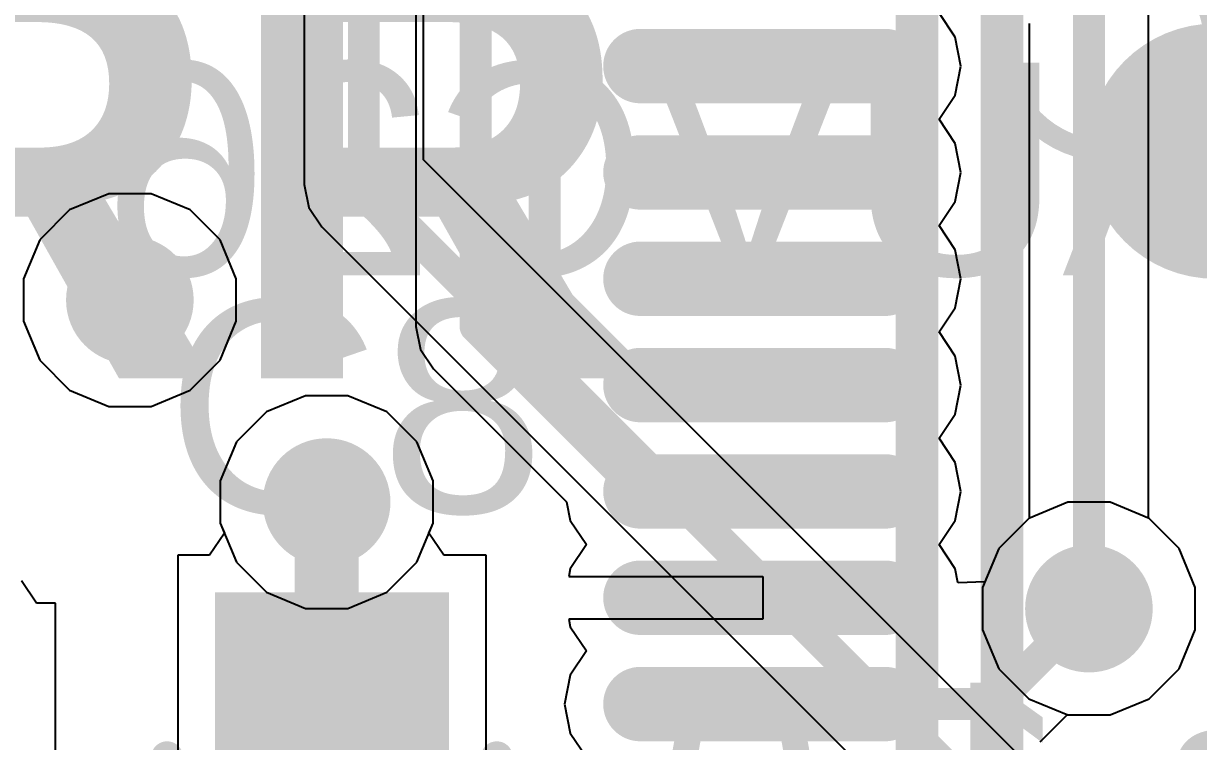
# Model space of a CAD drawing. Header units: inches. Extents: x -1.9 to 51.5, y -1.6 to 35.1.
# Drawn here: x 5.5 to 11.02, y 20.92 to 24.3 of the extents above; entities that cross this region are included whole.
import ezdxf

# ---------------------------------------------------------------- set-up
doc = ezdxf.new("R2010")
doc.units = ezdxf.units.IN
for name, color, linetype in [('Bottom Layer', 76, 'Continuous'), ('Bottom Layer 1', 5, 'Continuous'), ('Bottom Overlay', 54, 'Continuous'), ('Mechanical 10', 56, 'Continuous'), ('Mechanical 13', 56, 'Continuous'), ('Top Layer', 16, 'Continuous'), ('Top Layer 1', 1, 'Continuous'), ('Top Overlay', 2, 'Continuous'), ('Top Paste', 8, 'Continuous'), ('Top Solder', 216, 'Continuous'), ('Via Holes', 16, 'Continuous')]:
    doc.layers.add(name, color=color, linetype=linetype)
doc.styles.add('Arial', font='', dxfattribs={"height": 0.2})
doc.styles.add('Century Gothic_Bold', font='', dxfattribs={"height": 0.2})
doc.styles.get('Arial').set_extended_font_data('Arial')
doc.styles.get('Century Gothic_Bold').set_extended_font_data('Century Gothic', bold=True)

# ---------------------------------------------------------------- blocks, each defined once
blk = doc.blocks.new('LQFP100_173')
at = {"layer": 'Top Layer 1'}
h = blk.add_hatch(color=1, dxfattribs=at)
edge = h.paths.add_edge_path()
edge.add_arc((-7.15000094, 6.000000699999999), 0.1499997, 270, 450)
edge.add_line((-7.15000094, 6.1500004), (-8.300001179999999, 6.1500004))
edge.add_arc((-8.300001179999999, 6.000000699999999), 0.1499997, 90, 270)
edge.add_line((-8.300001179999999, 5.850000999999999), (-7.15000094, 5.850000999999999))
h = blk.add_hatch(color=1, dxfattribs=at)
edge = h.paths.add_edge_path()
edge.add_arc((-7.15000094, 5.500001699999999), 0.1499997, 270, 450)
edge.add_line((-7.15000094, 5.6500014), (-8.300001179999999, 5.6500014))
edge.add_arc((-8.300001179999999, 5.500001699999999), 0.1499997, 90, 270)
edge.add_line((-8.300001179999999, 5.350001999999999), (-7.15000094, 5.350001999999999))
h = blk.add_hatch(color=1, dxfattribs=at)
edge = h.paths.add_edge_path()
edge.add_arc((-7.15000094, 5.00000016), 0.1499997, 270, 450)
edge.add_line((-7.15000094, 5.14999986), (-8.300001179999999, 5.14999986))
edge.add_arc((-8.300001179999999, 5.00000016), 0.1499997, 90, 270)
edge.add_line((-8.300001179999999, 4.85000046), (-7.15000094, 4.85000046))
h = blk.add_hatch(color=1, dxfattribs=at)
edge = h.paths.add_edge_path()
edge.add_arc((-7.15000094, 4.50000116), 0.1499997, 270, 450)
edge.add_line((-7.15000094, 4.65000086), (-8.300001179999999, 4.65000086))
edge.add_arc((-8.300001179999999, 4.50000116), 0.1499997, 90, 270)
edge.add_line((-8.300001179999999, 4.35000146), (-7.15000094, 4.35000146))
h = blk.add_hatch(color=1, dxfattribs=at)
edge = h.paths.add_edge_path()
edge.add_arc((-7.15000094, 4.000002159999999), 0.1499997, 270, 450)
edge.add_line((-7.15000094, 4.15000186), (-8.300001179999999, 4.15000186))
edge.add_arc((-8.300001179999999, 4.000002159999999), 0.1499997, 90, 270)
edge.add_line((-8.300001179999999, 3.850002459999999), (-7.15000094, 3.850002459999999))
h = blk.add_hatch(color=1, dxfattribs=at)
edge = h.paths.add_edge_path()
edge.add_arc((-7.15000094, 3.50000062), 0.1499997, 270, 450)
edge.add_line((-7.15000094, 3.65000032), (-8.300001179999999, 3.65000032))
edge.add_arc((-8.300001179999999, 3.50000062), 0.1499997, 90, 270)
edge.add_line((-8.300001179999999, 3.35000092), (-7.15000094, 3.35000092))
h = blk.add_hatch(color=1, dxfattribs=at)
edge = h.paths.add_edge_path()
edge.add_arc((-7.15000094, 3.00000162), 0.1499997, 270, 450)
edge.add_line((-7.15000094, 3.15000132), (-8.300001179999999, 3.15000132))
edge.add_arc((-8.300001179999999, 3.00000162), 0.1499997, 90, 270)
edge.add_line((-8.300001179999999, 2.85000192), (-7.15000094, 2.85000192))
at = {"layer": 'Top Paste'}
h = blk.add_hatch(color=8, dxfattribs=at)
edge = h.paths.add_edge_path()
edge.add_arc((-7.15000094, 6.000000699999999), 0.1499997, 270, 450)
edge.add_line((-7.15000094, 6.1500004), (-8.300001179999999, 6.1500004))
edge.add_arc((-8.300001179999999, 6.000000699999999), 0.1499997, 90, 270)
edge.add_line((-8.300001179999999, 5.850000999999999), (-7.15000094, 5.850000999999999))
h = blk.add_hatch(color=8, dxfattribs=at)
edge = h.paths.add_edge_path()
edge.add_arc((-7.15000094, 5.500001699999999), 0.1499997, 270, 450)
edge.add_line((-7.15000094, 5.6500014), (-8.300001179999999, 5.6500014))
edge.add_arc((-8.300001179999999, 5.500001699999999), 0.1499997, 90, 270)
edge.add_line((-8.300001179999999, 5.350001999999999), (-7.15000094, 5.350001999999999))
h = blk.add_hatch(color=8, dxfattribs=at)
edge = h.paths.add_edge_path()
edge.add_arc((-7.15000094, 5.00000016), 0.1499997, 270, 450)
edge.add_line((-7.15000094, 5.14999986), (-8.300001179999999, 5.14999986))
edge.add_arc((-8.300001179999999, 5.00000016), 0.1499997, 90, 270)
edge.add_line((-8.300001179999999, 4.85000046), (-7.15000094, 4.85000046))
h = blk.add_hatch(color=8, dxfattribs=at)
edge = h.paths.add_edge_path()
edge.add_arc((-7.15000094, 4.50000116), 0.1499997, 270, 450)
edge.add_line((-7.15000094, 4.65000086), (-8.300001179999999, 4.65000086))
edge.add_arc((-8.300001179999999, 4.50000116), 0.1499997, 90, 270)
edge.add_line((-8.300001179999999, 4.35000146), (-7.15000094, 4.35000146))
h = blk.add_hatch(color=8, dxfattribs=at)
edge = h.paths.add_edge_path()
edge.add_arc((-7.15000094, 4.000002159999999), 0.1499997, 270, 450)
edge.add_line((-7.15000094, 4.15000186), (-8.300001179999999, 4.15000186))
edge.add_arc((-8.300001179999999, 4.000002159999999), 0.1499997, 90, 270)
edge.add_line((-8.300001179999999, 3.850002459999999), (-7.15000094, 3.850002459999999))
h = blk.add_hatch(color=8, dxfattribs=at)
edge = h.paths.add_edge_path()
edge.add_arc((-7.15000094, 3.50000062), 0.1499997, 270, 450)
edge.add_line((-7.15000094, 3.65000032), (-8.300001179999999, 3.65000032))
edge.add_arc((-8.300001179999999, 3.50000062), 0.1499997, 90, 270)
edge.add_line((-8.300001179999999, 3.35000092), (-7.15000094, 3.35000092))
h = blk.add_hatch(color=8, dxfattribs=at)
edge = h.paths.add_edge_path()
edge.add_arc((-7.15000094, 3.00000162), 0.1499997, 270, 450)
edge.add_line((-7.15000094, 3.15000132), (-8.300001179999999, 3.15000132))
edge.add_arc((-8.300001179999999, 3.00000162), 0.1499997, 90, 270)
edge.add_line((-8.300001179999999, 2.85000192), (-7.15000094, 2.85000192))
at = {"layer": 'Top Solder'}
h = blk.add_hatch(color=216, dxfattribs=at)
edge = h.paths.add_edge_path()
edge.add_arc((-7.15000094, 6.000000699999999), 0.17500092, 270, 450)
edge.add_line((-7.15000094, 6.175001619999999), (-8.300001179999999, 6.175001619999999))
edge.add_arc((-8.300001179999999, 6.000000699999999), 0.17500092, 90, 270)
edge.add_line((-8.300001179999999, 5.82499978), (-7.15000094, 5.82499978))
h = blk.add_hatch(color=216, dxfattribs=at)
edge = h.paths.add_edge_path()
edge.add_arc((-7.15000094, 5.500001699999999), 0.17500092, 270, 450)
edge.add_line((-7.15000094, 5.675002619999999), (-8.300001179999999, 5.675002619999999))
edge.add_arc((-8.300001179999999, 5.500001699999999), 0.17500092, 90, 270)
edge.add_line((-8.300001179999999, 5.32500078), (-7.15000094, 5.32500078))
h = blk.add_hatch(color=216, dxfattribs=at)
edge = h.paths.add_edge_path()
edge.add_arc((-7.15000094, 5.00000016), 0.17500092, 270, 450)
edge.add_line((-7.15000094, 5.175001079999999), (-8.300001179999999, 5.175001079999999))
edge.add_arc((-8.300001179999999, 5.00000016), 0.17500092, 90, 270)
edge.add_line((-8.300001179999999, 4.82499924), (-7.15000094, 4.82499924))
h = blk.add_hatch(color=216, dxfattribs=at)
edge = h.paths.add_edge_path()
edge.add_arc((-7.15000094, 4.50000116), 0.17500092, 270, 450)
edge.add_line((-7.15000094, 4.67500208), (-8.300001179999999, 4.67500208))
edge.add_arc((-8.300001179999999, 4.50000116), 0.17500092, 90, 270)
edge.add_line((-8.300001179999999, 4.32500024), (-7.15000094, 4.32500024))
h = blk.add_hatch(color=216, dxfattribs=at)
edge = h.paths.add_edge_path()
edge.add_arc((-7.15000094, 4.000002159999999), 0.17500092, 270, 450)
edge.add_line((-7.15000094, 4.175003079999999), (-8.300001179999999, 4.175003079999999))
edge.add_arc((-8.300001179999999, 4.000002159999999), 0.17500092, 90, 270)
edge.add_line((-8.300001179999999, 3.825001239999999), (-7.15000094, 3.825001239999999))
h = blk.add_hatch(color=216, dxfattribs=at)
edge = h.paths.add_edge_path()
edge.add_arc((-7.15000094, 3.50000062), 0.17500092, 270, 450)
edge.add_line((-7.15000094, 3.67500154), (-8.300001179999999, 3.67500154))
edge.add_arc((-8.300001179999999, 3.50000062), 0.17500092, 90, 270)
edge.add_line((-8.300001179999999, 3.3249997), (-7.15000094, 3.3249997))
h = blk.add_hatch(color=216, dxfattribs=at)
edge = h.paths.add_edge_path()
edge.add_arc((-7.15000094, 3.00000162), 0.17500092, 270, 450)
edge.add_line((-7.15000094, 3.17500254), (-8.300001179999999, 3.17500254))
edge.add_arc((-8.300001179999999, 3.00000162), 0.17500092, 90, 270)
edge.add_line((-8.300001179999999, 2.8250007), (-7.15000094, 2.8250007))
at = {"layer": 'Mechanical 10'}
blk.add_lwpolyline([(-7.00000124, -6.9999987, 0.1999996, 0.1999996, 0), (-7.00000124, 7.00000124, 0.1999996, 0.1999996, 0)], format="xyseb", dxfattribs=at)
at = {"layer": 'Mechanical 13'}
for points in [[(-5.600001499999999, 6.100000499999999, 0.0999998, 0.0999998, 1), (-6.599999499999999, 6.100000499999999, 0.0999998, 0.0999998, 1)], [(-6.62499818, 6.100000499999999, 0.0499999, 0.0499999, 1), (-6.57500082, 6.100000499999999, 0.0499999, 0.0499999, 1)]]:
    blk.add_lwpolyline(points, format="xyseb", close=True, dxfattribs=at)
at = {"layer": 'Top Overlay'}
blk.add_lwpolyline([(-6.600002039999999, -6.599999499999999, 0.1999996, 0.1999996, 0), (-6.600002039999999, 6.600002039999999, 0.1999996, 0.1999996, 0)], format="xyseb", dxfattribs=at)
for points in [[(-5.300002099999999, 5.600001499999999, 0.5999987999999999, 0.5999987999999999, 1), (-5.900000899999999, 5.600001499999999, 0.5999987999999999, 0.5999987999999999, 1)], [(-6.0500006, 5.600001499999999, 0.2999994, 0.2999994, 1), (-5.7500012, 5.600001499999999, 0.2999994, 0.2999994, 1)]]:
    blk.add_lwpolyline(points, format="xyseb", close=True, dxfattribs=at)
blk = doc.blocks.new('0603C_185')
at = {"layer": 'Top Layer 1'}
for points in [[(-1.25000131, -0.52500022), (-1.25000131, 0.5250002199999999), (-0.3500005700000001, 0.52500022), (-0.3500005699999999, -0.5250002199999999)], [(0.34999803, -0.52500022), (0.3499980299999999, 0.5250002199999999), (1.24999877, 0.52500022), (1.24999877, -0.5250002199999999)]]:
    blk.add_hatch(color=1, dxfattribs=at).paths.add_polyline_path(points)
at = {"layer": 'Top Paste'}
for points in [[(-1.25000131, -0.52500022), (-1.25000131, 0.5250002199999999), (-0.3500005700000001, 0.52500022), (-0.3500005699999999, -0.5250002199999999)], [(0.34999803, -0.52500022), (0.3499980299999999, 0.5250002199999999), (1.24999877, 0.52500022), (1.24999877, -0.5250002199999999)]]:
    blk.add_hatch(color=8, dxfattribs=at).paths.add_polyline_path(points)
at = {"layer": 'Top Solder'}
for points in [[(-1.27500253, -0.5500014400000001), (-1.27500253, 0.55000144), (-0.3249993500000001, 0.5500014400000001), (-0.3249993499999999, -0.55000144)], [(0.3249968100000001, -0.5500014400000001), (0.3249968099999999, 0.55000144), (1.27499999, 0.5500014400000001), (1.27499999, -0.55000144)]]:
    blk.add_hatch(color=216, dxfattribs=at).paths.add_polyline_path(points)
at = {"layer": 'Top Overlay'}
for points in [[(0.499999, 0.77499972, 0.1499997, 0.1499997, 0), (-0.499999, 0.77499972, 0.1499997, 0.1499997, 0)], [(0, -0.4499991, 0.1499997, 0.1499997, 0), (0, 0.4499991, 0.1499997, 0.1499997, 0)], [(0.499999, -0.77499972, 0.1499997, 0.1499997, 0), (-0.499999, -0.77499972, 0.1499997, 0.1499997, 0)]]:
    blk.add_lwpolyline(points, format="xyseb", dxfattribs=at)
for points in [[(-0.53749956, 0.77499972, 0.07499858, 0.07499858, 1), (-0.46249844, 0.77499972, 0.07499858, 0.07499858, 1)], [(0.46249844, 0.77499972, 0.07499858, 0.07499858, 1), (0.53749956, 0.77499972, 0.07499858, 0.07499858, 1)], [(-0.03750056, 0.4499991, 0.07499858, 0.07499858, 1), (0.03750056, 0.4499991, 0.07499858, 0.07499858, 1)], [(-0.03750056, -0.4499991, 0.07499858, 0.07499858, 1), (0.03750056, -0.4499991, 0.07499858, 0.07499858, 1)], [(-0.53749956, -0.77499972, 0.07499858, 0.07499858, 1), (-0.46249844, -0.77499972, 0.07499858, 0.07499858, 1)], [(0.46249844, -0.77499972, 0.07499858, 0.07499858, 1), (0.53749956, -0.77499972, 0.07499858, 0.07499858, 1)]]:
    blk.add_lwpolyline(points, format="xyseb", close=True, dxfattribs=at)

msp = doc.modelspace()

# ---------------------------------------------------------------- hatches: boundary and pattern name
at = {"layer": 'Bottom Layer'}
h = msp.add_hatch(color=76, dxfattribs=at)
edge = h.paths.add_edge_path()
edge.add_arc((6.000015939999999, 23.00002512), 0.2999994, 0, 360)
h = msp.add_hatch(color=76, dxfattribs=at)
edge = h.paths.add_edge_path()
edge.add_arc((6.925000119999999, 22.04999908), 0.2999994, 0, 360)
h = msp.add_hatch(color=76, dxfattribs=at)
edge = h.paths.add_edge_path()
edge.add_arc((10.50822892, 21.54887994), 0.2999994, 0, 360)
at = {"layer": 'Bottom Layer 1'}
h = msp.add_hatch(color=5, dxfattribs=at)
edge = h.paths.add_edge_path()
edge.add_arc((6.000015939999999, 23.00002512), 0.2999994, 0, 360)
h = msp.add_hatch(color=5, dxfattribs=at)
edge = h.paths.add_edge_path()
edge.add_arc((6.925000119999999, 22.04999908), 0.2999994, 0, 360)
h = msp.add_hatch(color=5, dxfattribs=at)
edge = h.paths.add_edge_path()
edge.add_arc((10.50822892, 21.54887994), 0.2999994, 0, 360)
at = {"layer": 'Top Layer'}
h = msp.add_hatch(color=16, dxfattribs=at)
edge = h.paths.add_edge_path()
edge.add_arc((6.000015939999999, 23.00002512), 0.2999994, 0, 360)
h = msp.add_hatch(color=16, dxfattribs=at)
edge = h.paths.add_edge_path()
edge.add_arc((6.925000119999999, 22.04999908), 0.2999994, 0, 360)
h = msp.add_hatch(color=16, dxfattribs=at)
edge = h.paths.add_edge_path()
edge.add_arc((10.50822892, 21.54887994), 0.2999994, 0, 360)
at = {"layer": 'Top Layer 1'}
h = msp.add_hatch(color=1, dxfattribs=at)
edge = h.paths.add_edge_path()
edge.add_arc((6.000015939999999, 23.00002512), 0.2999994, 0, 360)
h = msp.add_hatch(color=1, dxfattribs=at)
edge = h.paths.add_edge_path()
edge.add_arc((6.925000119999999, 22.04999908), 0.2999994, 0, 360)
h = msp.add_hatch(color=1, dxfattribs=at)
edge = h.paths.add_edge_path()
edge.add_arc((10.50822892, 21.54887994), 0.2999994, 0, 360)
at = {"layer": 'Via Holes'}
h = msp.add_hatch(color=7, dxfattribs=at)
edge = h.paths.add_edge_path()
edge.add_arc((6.000015939999999, 23.00002512), 0.1499997, 0, 360)
h = msp.add_hatch(color=7, dxfattribs=at)
edge = h.paths.add_edge_path()
edge.add_arc((6.925000119999999, 22.04999908), 0.1499997, 0, 360)
h = msp.add_hatch(color=7, dxfattribs=at)
edge = h.paths.add_edge_path()
edge.add_arc((10.50822892, 21.54887994), 0.1499997, 0, 360)

# ---------------------------------------------------------------- linework, layer by layer
at = {"layer": 'Bottom Layer'}
for p, q in [((5.9005597, 23.50002412), (5.71678816, 23.4239054)), ((6.09947218, 23.50002412), (5.9005597, 23.50002412)), ((6.28324372, 23.4239054), (6.09947218, 23.50002412)), ((5.71678816, 23.4239054), (5.576135659999999, 23.2832529)), ((6.42389622, 23.2832529), (6.28324372, 23.4239054)), ((5.576135659999999, 23.2832529), (5.50001694, 23.09948136)), ((6.500014940000001, 23.09948136), (6.42389622, 23.2832529)), ((5.50001694, 23.09948136), (5.50001694, 22.90056888)), ((6.500014940000001, 22.90056888), (6.500014940000001, 23.09948136)), ((5.50001694, 22.90056888), (5.576135659999999, 22.71679734)), ((6.42389622, 22.71679734), (6.500014940000001, 22.90056888)), ((5.576135659999999, 22.71679734), (5.71678816, 22.57614484)), ((6.28324372, 22.57614484), (6.42389622, 22.71679734)), ((5.71678816, 22.57614484), (5.9005597, 22.50002612)), ((6.09947218, 22.50002612), (6.28324372, 22.57614484)), ((5.9005597, 22.50002612), (6.09947218, 22.50002612)), ((10.40877268, 22.04887894), (10.22500114, 21.97276022)), ((10.60768516, 22.04887894), (10.40877268, 22.04887894)), ((10.7914567, 21.97276022), (10.60768516, 22.04887894)), ((10.22500114, 21.97276022), (10.08434864, 21.83210772)), ((10.9321092, 21.83210772), (10.7914567, 21.97276022)), ((10.08434864, 21.83210772), (10.00822992, 21.64833618)), ((11.00822792, 21.64833618), (10.9321092, 21.83210772)), ((10.00822992, 21.64833618), (10.00822992, 21.4494237)), ((11.00822792, 21.4494237), (11.00822792, 21.64833618)), ((10.00822992, 21.4494237), (10.08434864, 21.26565216)), ((10.9321092, 21.26565216), (11.00822792, 21.4494237)), ((10.08434864, 21.26565216), (10.22500114, 21.12499966)), ((10.7914567, 21.12499966), (10.9321092, 21.26565216)), ((10.22500114, 21.12499966), (10.40877268, 21.04888094)), ((10.60768516, 21.04888094), (10.7914567, 21.12499966)), ((10.40877268, 21.04888094), (10.60768516, 21.04888094))]:
    msp.add_line(p, q, dxfattribs=at)
at = {"layer": 'Bottom Layer 1'}
for p, q in [((6.81961552, 25.24994442), (6.81961552, 23.5428917)), ((7.38038656, 23.65903066), (7.38038656, 25.24994442)), ((10.78861444, 21.97393624), (10.78861444, 24.41677108)), ((10.2278434, 24.30063212), (10.2278434, 21.97393624)), ((10.35212814, 20.68728908), (7.38038656, 23.65903066)), ((6.81961552, 23.5428917), (6.840959139999999, 23.43559194)), ((6.840959139999999, 23.43559194), (6.9017388, 23.34462946)), ((6.9017388, 23.34462946), (9.95560366, 20.2907646)), ((6.825543880000001, 22.54999808), (6.641772339999999, 22.47387936)), ((7.024456359999999, 22.54999808), (6.825543880000001, 22.54999808)), ((7.2082279, 22.47387936), (7.024456359999999, 22.54999808)), ((6.641772339999999, 22.47387936), (6.501119839999999, 22.33322686)), ((7.348880400000001, 22.33322686), (7.2082279, 22.47387936)), ((6.501119839999999, 22.33322686), (6.425001119999999, 22.14945532)), ((7.42499912, 22.14945532), (7.348880400000001, 22.33322686)), ((6.425001119999999, 22.14945532), (6.425001119999999, 21.95054284)), ((7.42499912, 21.95054284), (7.42499912, 22.14945532)), ((6.425001119999999, 21.95054284), (6.501119839999999, 21.7667713)), ((7.348880400000001, 21.7667713), (7.42499912, 21.95054284)), ((10.22500114, 21.97276022), (10.08434864, 21.83210772)), ((10.2278434, 21.97393624), (10.22500114, 21.97276022)), ((10.7914567, 21.97276022), (10.78861444, 21.97393624)), ((10.9321092, 21.83210772), (10.7914567, 21.97276022)), ((10.08434864, 21.83210772), (10.00822992, 21.64833618)), ((11.00822792, 21.64833618), (10.9321092, 21.83210772)), ((6.501119839999999, 21.7667713), (6.641772339999999, 21.6261188)), ((7.2082279, 21.6261188), (7.348880400000001, 21.7667713)), ((6.641772339999999, 21.6261188), (6.825543880000001, 21.55000008)), ((7.024456359999999, 21.55000008), (7.2082279, 21.6261188)), ((10.00822992, 21.64833618), (10.00822992, 21.4494237)), ((11.00822792, 21.4494237), (11.00822792, 21.64833618)), ((6.825543880000001, 21.55000008), (7.024456359999999, 21.55000008)), ((10.00822992, 21.4494237), (10.08434864, 21.26565216)), ((10.9321092, 21.26565216), (11.00822792, 21.4494237)), ((10.08434864, 21.26565216), (10.22500114, 21.12499966)), ((10.7914567, 21.12499966), (10.9321092, 21.26565216)), ((10.22500114, 21.12499966), (10.40877268, 21.04888094)), ((10.60768516, 21.04888094), (10.7914567, 21.12499966)), ((10.40877268, 21.04888094), (10.60768516, 21.04888094))]:
    msp.add_line(p, q, dxfattribs=at)
for points in [[(7.10000104, 23.5428917, 0.1499997, 0.1499997, 0), (7.10000104, 25.67500072, 0.1499997, 0.1499997, 0)], [(10.50822892, 21.54887994, 0.1499997, 0.1499997, 0), (10.50822892, 24.41677108, 0.1499997, 0.1499997, 0)], [(7.10000104, 23.5428917, 0.1499997, 0.1499997, 0), (10.4544241, 20.18846864, 0.1499997, 0.1499997, 0)]]:
    msp.add_lwpolyline(points, format="xyseb", dxfattribs=at)
for points in [[(7.06250048, 23.5428917, 0.07499858, 0.07499858, 1), (7.137501599999999, 23.5428917, 0.07499858, 0.07499858, 1)], [(7.06250048, 23.5428917, 0.07499858, 0.07499858, 1), (7.137501599999999, 23.5428917, 0.07499858, 0.07499858, 1)], [(10.47072836, 21.54887994, 0.07499858, 0.07499858, 1), (10.54572948, 21.54887994, 0.07499858, 0.07499858, 1)]]:
    msp.add_lwpolyline(points, format="xyseb", close=True, dxfattribs=at)
at = {"layer": 'Top Layer'}
for p, q in [((5.9005597, 23.50002412), (5.71678816, 23.4239054)), ((6.09947218, 23.50002412), (5.9005597, 23.50002412)), ((6.28324372, 23.4239054), (6.09947218, 23.50002412)), ((5.71678816, 23.4239054), (5.576135659999999, 23.2832529)), ((6.42389622, 23.2832529), (6.28324372, 23.4239054)), ((5.576135659999999, 23.2832529), (5.50001694, 23.09948136)), ((6.500014940000001, 23.09948136), (6.42389622, 23.2832529)), ((5.50001694, 23.09948136), (5.50001694, 22.90056888)), ((6.500014940000001, 22.90056888), (6.500014940000001, 23.09948136)), ((5.50001694, 22.90056888), (5.576135659999999, 22.71679734)), ((6.42389622, 22.71679734), (6.500014940000001, 22.90056888)), ((5.576135659999999, 22.71679734), (5.71678816, 22.57614484)), ((6.28324372, 22.57614484), (6.42389622, 22.71679734)), ((5.71678816, 22.57614484), (5.9005597, 22.50002612)), ((6.09947218, 22.50002612), (6.28324372, 22.57614484)), ((5.9005597, 22.50002612), (6.09947218, 22.50002612)), ((10.40877268, 22.04887894), (10.22500114, 21.97276022)), ((10.60768516, 22.04887894), (10.40877268, 22.04887894)), ((10.7914567, 21.97276022), (10.60768516, 22.04887894)), ((10.22500114, 21.97276022), (10.08434864, 21.83210772)), ((10.9321092, 21.83210772), (10.7914567, 21.97276022)), ((10.08434864, 21.83210772), (10.00822992, 21.64833618)), ((11.00822792, 21.64833618), (10.9321092, 21.83210772)), ((10.00822992, 21.64833618), (10.00822992, 21.4494237)), ((11.00822792, 21.4494237), (11.00822792, 21.64833618)), ((10.00822992, 21.4494237), (10.08434864, 21.26565216)), ((10.9321092, 21.26565216), (11.00822792, 21.4494237)), ((10.08434864, 21.26565216), (10.22500114, 21.12499966)), ((10.7914567, 21.12499966), (10.9321092, 21.26565216)), ((10.22500114, 21.12499966), (10.40877268, 21.04888094)), ((10.60768516, 21.04888094), (10.7914567, 21.12499966)), ((10.40877268, 21.04888094), (10.60768516, 21.04888094))]:
    msp.add_line(p, q, dxfattribs=at)
at = {"layer": 'Top Layer 1'}
for p, q in [((7.344615739999999, 25.12262946), (7.344615739999999, 22.87500124)), ((9.87969068, 24.2365657), (9.80233498, 24.3523389)), ((9.90685598, 24.1000026), (9.87969068, 24.2365657)), ((9.87969068, 23.9634395), (9.90685598, 24.1000026)), ((9.803897079999999, 23.8500031), (9.87969068, 23.9634395)), ((9.87969068, 23.7365667), (9.803897079999999, 23.8500031)), ((9.90685598, 23.6000036), (9.87969068, 23.7365667)), ((9.87969068, 23.4634405), (9.90685598, 23.6000036)), ((9.80389454, 23.35000156), (9.87969068, 23.4634405)), ((9.87969068, 23.23656516), (9.80389454, 23.35000156)), ((9.90685598, 23.10000206), (9.87969068, 23.23656516)), ((9.87969068, 22.96343896), (9.90685598, 23.10000206)), ((9.803897079999999, 22.85000256), (9.87969068, 22.96343896)), ((7.344615739999999, 22.87500124), (7.36595936, 22.76770148)), ((9.87969068, 22.73656616), (9.803897079999999, 22.85000256)), ((7.36595936, 22.76770148), (7.42673902, 22.676739)), ((9.90685598, 22.60000306), (9.87969068, 22.73656616)), ((7.42673902, 22.676739), (8.05299126, 22.05048676)), ((9.87969068, 22.46343996), (9.90685598, 22.60000306)), ((6.825543880000001, 22.54999808), (6.641772339999999, 22.47387936)), ((7.024456359999999, 22.54999808), (6.825543880000001, 22.54999808)), ((7.2082279, 22.47387936), (7.024456359999999, 22.54999808)), ((6.641772339999999, 22.47387936), (6.501119839999999, 22.33322686)), ((7.348880400000001, 22.33322686), (7.2082279, 22.47387936)), ((9.803897079999999, 22.35000356), (9.87969068, 22.46343996)), ((6.501119839999999, 22.33322686), (6.425001119999999, 22.14945532)), ((7.42499912, 22.14945532), (7.348880400000001, 22.33322686)), ((9.87969068, 22.23656716), (9.803897079999999, 22.35000356)), ((9.90685598, 22.10000406), (9.87969068, 22.23656716)), ((6.425001119999999, 22.14945532), (6.425001119999999, 21.95054284)), ((7.42499912, 21.95054284), (7.42499912, 22.14945532)), ((9.87969068, 21.96344096), (9.90685598, 22.10000406)), ((8.05299126, 22.05048676), (8.07030644, 21.96344096)), ((10.40877268, 22.04887894), (10.22500114, 21.97276022)), ((10.60768516, 22.04887894), (10.40877268, 22.04887894)), ((10.7914567, 21.97276022), (10.60768516, 22.04887894)), ((6.425001119999999, 21.95054284), (6.44430512, 21.90393638)), ((7.40569512, 21.90393638), (7.42499912, 21.95054284)), ((8.07030644, 21.96344096), (8.146102579999999, 21.85000456)), ((9.80389454, 21.85000456), (9.87969068, 21.96344096)), ((10.22500114, 21.97276022), (10.08434864, 21.83210772)), ((10.9321092, 21.83210772), (10.7914567, 21.97276022)), ((6.44430512, 21.90393638), (6.37485898, 21.80000212)), ((7.475141259999999, 21.80000212), (7.40569512, 21.90393638)), ((8.146102579999999, 21.85000456), (8.07030644, 21.73656562)), ((9.87969068, 21.73656562), (9.80389454, 21.85000456)), ((10.08434864, 21.83210772), (10.01935258, 21.67518652)), ((11.00822792, 21.64833618), (10.9321092, 21.83210772)), ((6.37485898, 21.80000212), (6.22499898, 21.80000212)), ((6.22499898, 21.80000212), (6.22499898, 20.50000472)), ((7.67499862, 21.80000212), (7.475141259999999, 21.80000212)), ((7.67499862, 20.82955956), (7.67499862, 21.80000212)), ((8.07030644, 21.73656562), (8.06303442, 21.70000232)), ((9.892695479999999, 21.6711911), (9.87969068, 21.73656562)), ((5.56049688, 21.5750013), (5.491048199999999, 21.67893556)), ((8.06303442, 21.70000232), (8.97499856, 21.70000232)), ((8.97499856, 21.70000232), (8.97499856, 21.50000272)), ((9.8937572, 21.67098028), (9.892695479999999, 21.6711911)), ((10.01935258, 21.67518652), (9.8937572, 21.67098028)), ((11.00822792, 21.4494237), (11.00822792, 21.64833618)), ((5.649998859999999, 21.5750013), (5.56049688, 21.5750013)), ((5.649998859999999, 20.12500166), (5.649998859999999, 21.5750013)), ((8.97499856, 21.50000272), (8.06303442, 21.50000272)), ((8.06303442, 21.50000272), (8.07030644, 21.46343942)), ((8.07030644, 21.46343942), (8.14610004, 21.35000302)), ((10.9321092, 21.26565216), (11.00822792, 21.4494237)), ((8.14610004, 21.35000302), (8.07030644, 21.23656662)), ((10.7914567, 21.12499966), (10.9321092, 21.26565216)), ((8.07030644, 21.23656662), (8.04314114, 21.10000352)), ((8.04314114, 21.10000352), (8.07030644, 20.96344042)), ((10.60768516, 21.04888094), (10.7914567, 21.12499966)), ((10.27911076, 20.9232373), (10.40593042, 21.05005696)), ((10.40593042, 21.05005696), (10.40877268, 21.04888094)), ((10.40877268, 21.04888094), (10.60768516, 21.04888094)), ((8.07030644, 20.96344042), (8.146102579999999, 20.85000148))]:
    msp.add_line(p, q, dxfattribs=at)
for points in [[(7.625001259999999, 22.87500124, 0.1499997, 0.1499997, 0), (7.625001259999999, 28.0250011, 0.1499997, 0.1499997, 0)], [(7.94999934, 23.05000216, 0.1499997, 0.1499997, 0), (7.94999934, 27.90000008, 0.1499997, 0.1499997, 0)], [(7.94999934, 23.05000216, 0.1499997, 0.1499997, 0), (8.39999844, 22.60000306, 0.1499997, 0.1499997, 0)], [(7.625001259999999, 22.87500124, 0.1499997, 0.1499997, 0), (8.39999844, 22.10000406, 0.1499997, 0.1499997, 0)], [(8.39999844, 22.60000306, 0.1499997, 0.1499997, 0), (8.97499856, 22.60000306, 0.1499997, 0.1499997, 0)], [(6.925000119999999, 21.1750021, 0.2999994, 0.2999994, 0), (6.925000119999999, 22.04999908, 0.2999994, 0.2999994, 0)], [(8.39999844, 22.10000406, 0.1499997, 0.1499997, 0), (8.97499856, 22.10000406, 0.1499997, 0.1499997, 0)], [(10.0593525, 21.10000352, 0.1499997, 0.1499997, 0), (10.50822892, 21.54887994, 0.1499997, 0.1499997, 0)], [(6.925000119999999, 21.1750021, 0.2999994, 0.2999994, 0), (6.949998799999999, 21.15000342, 0.2999994, 0.2999994, 0)], [(6.949998799999999, 21.15000342, 0.1999996, 0.1999996, 0), (7.024997379999999, 21.15000342, 0.1999996, 0.1999996, 0)], [(7.024997379999999, 21.15000342, 0.1999996, 0.1999996, 0), (7.374999219999999, 20.80000158, 0.1999996, 0.1999996, 0)], [(8.97499856, 21.10000352, 0.1499997, 0.1499997, 0), (10.0593525, 21.10000352, 0.1499997, 0.1499997, 0)]]:
    msp.add_lwpolyline(points, format="xyseb", dxfattribs=at)
for points in [[(7.91249878, 23.05000216, 0.07499858, 0.07499858, 1), (7.9874999, 23.05000216, 0.07499858, 0.07499858, 1)], [(7.91249878, 23.05000216, 0.07499858, 0.07499858, 1), (7.9874999, 23.05000216, 0.07499858, 0.07499858, 1)], [(7.5875007, 22.87500124, 0.07499858, 0.07499858, 1), (7.662501819999999, 22.87500124, 0.07499858, 0.07499858, 1)], [(7.5875007, 22.87500124, 0.07499858, 0.07499858, 1), (7.662501819999999, 22.87500124, 0.07499858, 0.07499858, 1)], [(8.36249788, 22.60000306, 0.07499858, 0.07499858, 1), (8.437498999999999, 22.60000306, 0.07499858, 0.07499858, 1)], [(8.36249788, 22.60000306, 0.07499858, 0.07499858, 1), (8.437498999999999, 22.60000306, 0.07499858, 0.07499858, 1)], [(8.937498, 22.60000306, 0.07499858, 0.07499858, 1), (9.01249912, 22.60000306, 0.07499858, 0.07499858, 1)], [(6.85000154, 22.04999908, 0.1499997, 0.1499997, 1), (6.9999987, 22.04999908, 0.1499997, 0.1499997, 1)], [(8.36249788, 22.10000406, 0.07499858, 0.07499858, 1), (8.437498999999999, 22.10000406, 0.07499858, 0.07499858, 1)], [(8.36249788, 22.10000406, 0.07499858, 0.07499858, 1), (8.437498999999999, 22.10000406, 0.07499858, 0.07499858, 1)], [(8.937498, 22.10000406, 0.07499858, 0.07499858, 1), (9.01249912, 22.10000406, 0.07499858, 0.07499858, 1)], [(10.47072836, 21.54887994, 0.07499858, 0.07499858, 1), (10.54572948, 21.54887994, 0.07499858, 0.07499858, 1)], [(6.85000154, 21.1750021, 0.1499997, 0.1499997, 1), (6.9999987, 21.1750021, 0.1499997, 0.1499997, 1)], [(6.85000154, 21.1750021, 0.1499997, 0.1499997, 1), (6.9999987, 21.1750021, 0.1499997, 0.1499997, 1)], [(6.87500022, 21.15000342, 0.1499997, 0.1499997, 1), (7.024997379999999, 21.15000342, 0.1499997, 0.1499997, 1)], [(6.899998899999999, 21.15000342, 0.0999998, 0.0999998, 1), (6.9999987, 21.15000342, 0.0999998, 0.0999998, 1)], [(6.97499748, 21.15000342, 0.0999998, 0.0999998, 1), (7.074997279999999, 21.15000342, 0.0999998, 0.0999998, 1)], [(6.97499748, 21.15000342, 0.0999998, 0.0999998, 1), (7.074997279999999, 21.15000342, 0.0999998, 0.0999998, 1)], [(8.937498, 21.10000352, 0.07499858, 0.07499858, 1), (9.01249912, 21.10000352, 0.07499858, 0.07499858, 1)], [(10.02185194, 21.10000352, 0.07499858, 0.07499858, 1), (10.09685306, 21.10000352, 0.07499858, 0.07499858, 1)], [(10.02185194, 21.10000352, 0.07499858, 0.07499858, 1), (10.09685306, 21.10000352, 0.07499858, 0.07499858, 1)]]:
    msp.add_lwpolyline(points, format="xyseb", close=True, dxfattribs=at)

# ---------------------------------------------------------------- block references
msp.add_blockref('LQFP100_173', (16.69999962, 18.1000019))
at = {"rotation": 270}
msp.add_blockref('0603C_185', (6.949998799999999, 20.35000248), dxfattribs=at)

# ---------------------------------------------------------------- texts
at = {"layer": 'Bottom Overlay', "style": 'Arial', "text_generation_flag": 2}
for s, p in [('VMA_SAUVC26', (16.05000092, 23.11661366)), ('Version 1.0', (15.54999938, 20.20000024))]:
    msp.add_text(s, height=1.00000054, dxfattribs=at).set_placement(p)
at = {"layer": 'Top Overlay'}
for s, height, style, p in [('ERR', 2.00000108, 'Century Gothic_Bold', (2.72171414, 22.63220518)), ('C8', 1.00000054, 'Arial', (6.16693712, 22.00016174))]:
    msp.add_text(s, height=height, dxfattribs=dict(at, style=style)).set_placement(p)

doc.saveas('drawing.dxf')
